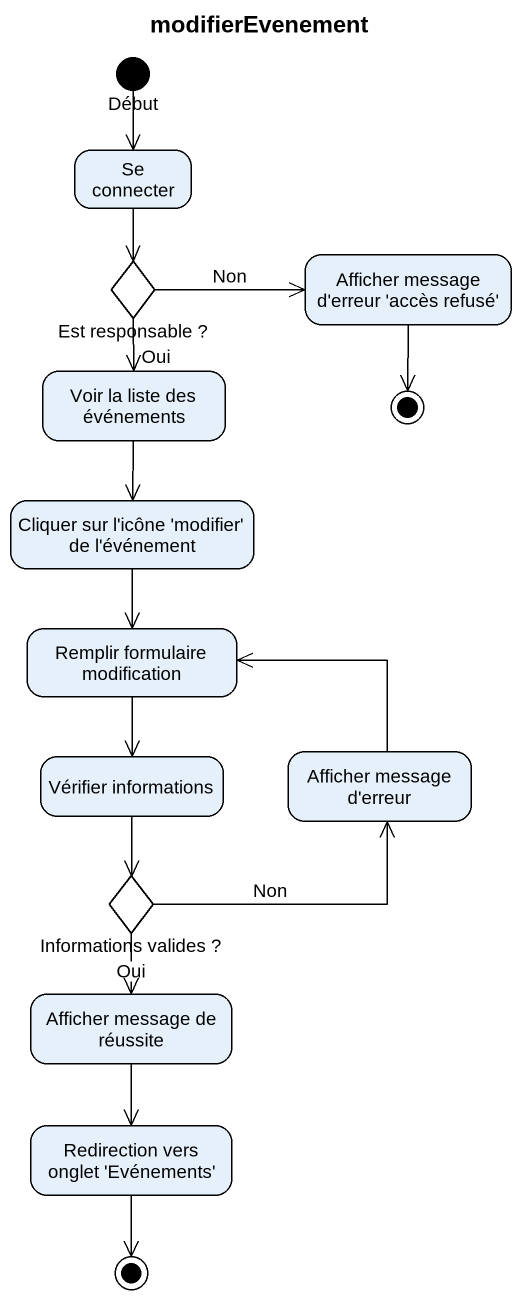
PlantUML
@startuml
title modifierEvenement
hide empty description
state Début <<start>>
state "Se connecter" as Se_connecter
state "Est responsable ?" as Est_responsable <<choice>>
state "Afficher message d'erreur 'accès refusé'" as Afficher_message_d_erreur
state "Voir la liste des événements" as Voir_la_liste_des_événements
state final1 <<end>>
state "Cliquer sur l'icône 'modifier' de l'événement" as Cliquer_sur_l_icône
state "Remplir formulaire modification" as Remplir_formulaire
state "Vérifier informations" as Vérifier_informations
state "Afficher message d'erreur" as Afficher_message_d_erreur_2
state "Informations valides ?" as Informations_valides <<choice>>
state "Afficher message de réussite" as Afficher_message_de_réussite
state "Redirection vers onglet 'Evénements'" as Redirection_vers_onglet
state final2 <<end>>
Début --> Se_connecter
Se_connecter --> Est_responsable
Est_responsable -right-> Afficher_message_d_erreur : Non
Est_responsable --> Voir_la_liste_des_événements : Oui
Afficher_message_d_erreur --> final1
Voir_la_liste_des_événements --> Cliquer_sur_l_icône
Cliquer_sur_l_icône --> Remplir_formulaire
Remplir_formulaire --> Vérifier_informations
Vérifier_informations --> Informations_valides
Afficher_message_d_erreur_2 -left-> Remplir_formulaire
Informations_valides -right-> Afficher_message_d_erreur_2 : Non
Informations_valides --> Afficher_message_de_réussite : Oui
Afficher_message_de_réussite --> Redirection_vers_onglet
Redirection_vers_onglet --> final2
@enduml
